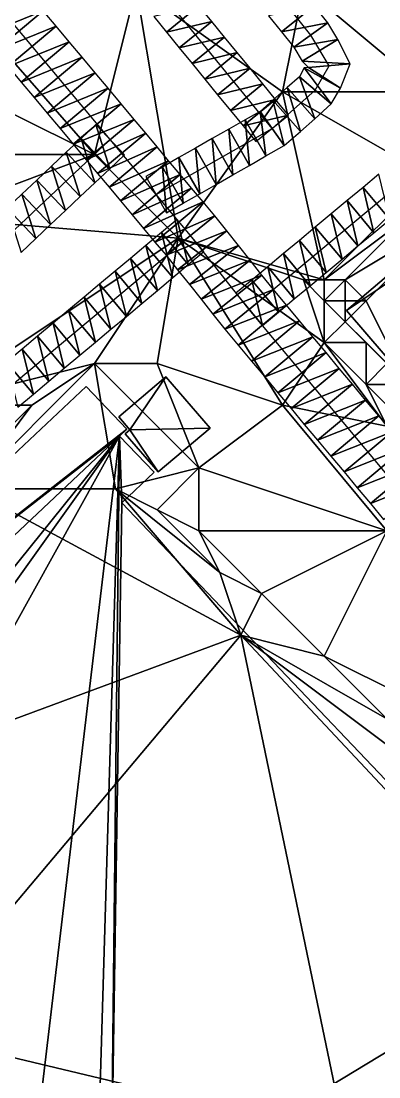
# Model space of a CAD drawing. Header units: metres. Extents: x -1103 to 901, y -902 to 905.
# Drawn here: x -485 to -450.8, y 505.7 to 606.8 of the extents above; entities that cross this region are included whole.
import ezdxf

# ---------------------------------------------------------------- set-up
doc = ezdxf.new("R2010")
doc.units = ezdxf.units.M
for name, color, linetype in [('OSM_BUILDING_FOOTPRINTS', 7, 'CONTINUOUS'), ('OSM_BUILDING_ROOFS', 1, 'CONTINUOUS'), ('OSM_BUILDING_WALLS', 8, 'CONTINUOUS'), ('OSM_ROAD_AXES', 2, 'CONTINUOUS'), ('OSM_ROAD_SURFACE', 9, 'CONTINUOUS'), ('OSM_TERRAIN', 3, 'CONTINUOUS')]:
    doc.layers.add(name, color=color, linetype=linetype)

msp = doc.modelspace()

# ---------------------------------------------------------------- linework, layer by layer
at = {"layer": 'OSM_BUILDING_FOOTPRINTS'}
for points in [[(-422.61, 600.17, 8.29), (-422.85, 599.96, 8.29), (-420.64, 597.4, 8.29), (-418.88, 598.9, 8.29), (-415.35, 594.78, 8.29), (-416.44, 593.84, 8.29), (-388.34, 561.23, 8.29), (-394.27, 556.2, 8.29), (-397.96, 560.49, 8.29), (-415.21, 545.82, 8.29), (-414.31, 544.76, 8.29), (-414.44, 544.65, 8.29), (-420.26, 539.71, 8.29), (-422.54, 542.38, 8.29), (-423.25, 541.78, 8.29), (-449.28, 572, 8.29), (-448.42, 572.72, 8.29), (-453.87, 579.06, 8.29), (-443.23, 588.1, 8.29), (-445.71, 590.99, 8.29), (-427.81, 606.21, 8.29), (-422.61, 600.17, 8.29)], [(-475.67, 568.91, 6.51), (-471.16, 572.73, 6.51), (-466.94, 567.82, 6.51), (-471.91, 563.62, 6.51), (-475.05, 567.28, 6.51), (-474.61, 567.66, 6.51), (-475.67, 568.91, 6.51)]]:
    msp.add_polyline3d(points, close=True, dxfattribs=at)
msp.add_polyline3d([(-523.85, 529.44, 6.58), (-478.81, 571.79, 6.58), (-478.81, 571.79, 6.58), (-474.92, 567.7, 6.58), (-475.6, 567.06, 6.58), (-472.29, 563.59, 6.58), (-475.38, 560.67, 6.58), (-434.37, 517.62, 6.58), (-453.04, 500.07, 6.58), (-450.55, 497.46, 6.58), (-468.78, 480.33, 6.58), (-478.34, 490.37, 6.58), (-476.43, 492.16, 6.58), (-478.6, 494.43, 6.58), (-477.74, 495.24, 6.58), (-483.42, 501.21, 6.58), (-484.98, 499.75, 6.58), (-487.83, 502.75, 6.58)], dxfattribs=at)
at = {"layer": 'OSM_BUILDING_ROOFS'}
for points in [[(-422.85, 599.96, 39.09), (-443.23, 588.1, 39.09), (-453.87, 579.06, 39.09)], [(-422.85, 599.96, 39.09), (-453.87, 579.06, 39.09), (-448.42, 572.72, 39.09)], [(-471.16, 572.73, 11.71), (-475.67, 568.91, 11.71), (-474.61, 567.66, 11.71)], [(-474.61, 567.66, 11.71), (-466.94, 567.82, 11.71), (-471.16, 572.73, 11.71)], [(-474.92, 567.7, 11.78), (-478.81, 571.79, 11.78), (-523.85, 529.44, 11.78)], [(-474.61, 567.66, 11.71), (-471.91, 563.62, 11.71), (-466.94, 567.82, 11.71)], [(-475.6, 567.06, 11.78), (-474.92, 567.7, 11.78), (-523.85, 529.44, 11.78)], [(-475.6, 567.06, 11.78), (-523.85, 529.44, 11.78), (-514.98, 529.94, 11.78)], [(-475.6, 567.06, 11.78), (-514.98, 529.94, 11.78), (-509.86, 524.57, 11.78)], [(-475.6, 567.06, 11.78), (-509.86, 524.57, 11.78), (-506.61, 523.74, 11.78)], [(-475.6, 567.06, 11.78), (-506.61, 523.74, 11.78), (-502.22, 519.14, 11.78)], [(-475.6, 567.06, 11.78), (-502.22, 519.14, 11.78), (-483.42, 501.21, 11.78)], [(-475.6, 567.06, 11.78), (-483.42, 501.21, 11.78), (-477.74, 495.24, 11.78)], [(-475.6, 567.06, 11.78), (-477.74, 495.24, 11.78), (-476.43, 492.16, 11.78)], [(-475.6, 567.06, 11.78), (-476.43, 492.16, 11.78), (-475.38, 560.67, 11.78)], [(-475.38, 560.67, 11.78), (-472.29, 563.59, 11.78), (-475.6, 567.06, 11.78)], [(-474.61, 567.66, 11.71), (-475.05, 567.28, 11.71), (-471.91, 563.62, 11.71)], [(-476.43, 492.16, 11.78), (-434.37, 517.62, 11.78), (-475.38, 560.67, 11.78)], [(-502.22, 519.14, 11.78), (-487.83, 502.75, 11.78), (-484.98, 499.75, 11.78)], [(-502.22, 519.14, 11.78), (-484.98, 499.75, 11.78), (-483.42, 501.21, 11.78)], [(-476.43, 492.16, 11.78), (-453.04, 500.07, 11.78), (-434.37, 517.62, 11.78)]]:
    msp.add_3dface(points, dxfattribs=at)
at = {"layer": 'OSM_BUILDING_WALLS'}
for points in [[(-443.23, 588.1, 8.29), (-453.87, 579.06, 8.29), (-453.87, 579.06, 39.09)], [(-443.23, 588.1, 8.29), (-453.87, 579.06, 39.09), (-443.23, 588.1, 39.09)], [(-453.87, 579.06, 8.29), (-448.42, 572.72, 8.29), (-448.42, 572.72, 39.09)], [(-453.87, 579.06, 8.29), (-448.42, 572.72, 39.09), (-453.87, 579.06, 39.09)], [(-471.16, 572.73, 6.51), (-475.67, 568.91, 6.51), (-475.67, 568.91, 11.71)], [(-471.16, 572.73, 6.51), (-475.67, 568.91, 11.71), (-471.16, 572.73, 11.71)], [(-466.94, 567.82, 6.51), (-471.16, 572.73, 6.51), (-471.16, 572.73, 11.71)], [(-466.94, 567.82, 6.51), (-471.16, 572.73, 11.71), (-466.94, 567.82, 11.71)], [(-478.81, 571.79, 6.58), (-523.85, 529.44, 6.58), (-523.85, 529.44, 11.78)], [(-478.81, 571.79, 6.58), (-523.85, 529.44, 11.78), (-478.81, 571.79, 11.78)], [(-474.92, 567.7, 6.58), (-478.81, 571.79, 6.58), (-478.81, 571.79, 11.78)], [(-474.92, 567.7, 6.58), (-478.81, 571.79, 11.78), (-474.92, 567.7, 11.78)], [(-475.67, 568.91, 6.51), (-474.61, 567.66, 6.51), (-474.61, 567.66, 11.71)], [(-475.67, 568.91, 6.51), (-474.61, 567.66, 11.71), (-475.67, 568.91, 11.71)], [(-471.91, 563.62, 6.51), (-466.94, 567.82, 6.51), (-466.94, 567.82, 11.71)], [(-471.91, 563.62, 6.51), (-466.94, 567.82, 11.71), (-471.91, 563.62, 11.71)], [(-475.6, 567.06, 6.58), (-474.92, 567.7, 6.58), (-474.92, 567.7, 11.78)], [(-475.6, 567.06, 6.58), (-474.92, 567.7, 11.78), (-475.6, 567.06, 11.78)], [(-472.29, 563.59, 6.58), (-475.6, 567.06, 6.58), (-475.6, 567.06, 11.78)], [(-472.29, 563.59, 6.58), (-475.6, 567.06, 11.78), (-472.29, 563.59, 11.78)], [(-474.61, 567.66, 6.51), (-475.05, 567.28, 6.51), (-475.05, 567.28, 11.71)], [(-474.61, 567.66, 6.51), (-475.05, 567.28, 11.71), (-474.61, 567.66, 11.71)], [(-475.05, 567.28, 6.51), (-471.91, 563.62, 6.51), (-471.91, 563.62, 11.71)], [(-475.05, 567.28, 6.51), (-471.91, 563.62, 11.71), (-475.05, 567.28, 11.71)], [(-475.38, 560.67, 6.58), (-472.29, 563.59, 6.58), (-472.29, 563.59, 11.78)], [(-475.38, 560.67, 6.58), (-472.29, 563.59, 11.78), (-475.38, 560.67, 11.78)], [(-434.37, 517.62, 6.58), (-475.38, 560.67, 6.58), (-475.38, 560.67, 11.78)], [(-434.37, 517.62, 6.58), (-475.38, 560.67, 11.78), (-434.37, 517.62, 11.78)], [(-453.04, 500.07, 6.58), (-434.37, 517.62, 6.58), (-434.37, 517.62, 11.78)], [(-453.04, 500.07, 6.58), (-434.37, 517.62, 11.78), (-453.04, 500.07, 11.78)]]:
    msp.add_3dface(points, dxfattribs=at)
at = {"layer": 'OSM_ROAD_AXES'}
for points in [[(-463.19, 579.18, 9.04), (-379.47, 648.87, 12.26), (-364.92, 661.21, 12.4)], [(-381.48, 480.95, 12.54), (-418.94, 526.15, 9.99), (-463.19, 579.18, 9.04), (-468.81, 586.25, 9.39), (-472.1, 590.16, 9.6), (-476.5, 595.42, 9.93), (-515.1, 641.52, 12.27)], [(-472.1, 590.16, 9.6), (-460.99, 596.5, 9.94), (-456.86, 600.14, 10.24), (-455.52, 602.49, 10.44), (-457.3, 605.43, 10.55), (-459.77, 608.53, 10.7), (-485.22, 640.35, 11.87)], [(-460.99, 596.5, 9.94), (-490.36, 632.38, 11.66), (-491.1, 635.18, 11.82)], [(-476.5, 595.42, 9.93), (-521.78, 552.72, 9.78), (-521.78, 548.73, 9.77), (-518.52, 546.82, 9.49), (-513.33, 549.03, 9.32), (-468.81, 586.25, 9.39)]]:
    msp.add_polyline3d(points, dxfattribs=at)
at = {"layer": 'OSM_ROAD_SURFACE'}
for points in [[(-484.16, 609.25, 10.75), (-490, 606.88, 10.66), (-488.76, 605.39, 10.57)], [(-482.91, 607.76, 10.67), (-484.16, 609.25, 10.75), (-488.76, 605.39, 10.57)], [(-468.01, 608.23, 10.66), (-472.33, 607.19, 10.58), (-471.1, 605.7, 10.5)], [(-466.78, 606.74, 10.57), (-468.01, 608.23, 10.66), (-471.1, 605.7, 10.5)], [(-456.97, 608.23, 10.79), (-461.34, 607.28, 10.65), (-460.1, 605.73, 10.55)], [(-455.66, 606.59, 10.74), (-456.97, 608.23, 10.79), (-460.1, 605.73, 10.55)], [(-482.91, 607.76, 10.67), (-488.76, 605.39, 10.57), (-487.51, 603.91, 10.49)], [(-481.67, 606.27, 10.58), (-482.91, 607.76, 10.67), (-487.51, 603.91, 10.49)], [(-481.67, 606.27, 10.58), (-487.51, 603.91, 10.49), (-486.27, 602.42, 10.4)], [(-480.42, 604.79, 10.5), (-481.67, 606.27, 10.58), (-486.27, 602.42, 10.4)], [(-466.78, 606.74, 10.57), (-471.1, 605.7, 10.5), (-469.88, 604.2, 10.41)], [(-465.56, 605.24, 10.48), (-466.78, 606.74, 10.57), (-469.88, 604.2, 10.41)], [(-455.66, 606.59, 10.74), (-460.1, 605.73, 10.55), (-458.93, 604.28, 10.47)], [(-454.7, 605, 10.68), (-455.66, 606.59, 10.74), (-458.93, 604.28, 10.47)], [(-465.56, 605.24, 10.48), (-469.88, 604.2, 10.41), (-468.66, 602.71, 10.33)], [(-464.34, 603.75, 10.38), (-465.56, 605.24, 10.48), (-468.66, 602.71, 10.33)], [(-480.42, 604.79, 10.5), (-486.27, 602.42, 10.4), (-485.02, 600.93, 10.32)], [(-479.18, 603.3, 10.41), (-480.42, 604.79, 10.5), (-485.02, 600.93, 10.32)], [(-454.7, 605, 10.68), (-458.93, 604.28, 10.47), (-458.12, 602.93, 10.41)], [(-453.52, 602.66, 10.58), (-454.7, 605, 10.68), (-458.12, 602.93, 10.41)], [(-479.18, 603.3, 10.41), (-485.02, 600.93, 10.32), (-483.78, 599.45, 10.23)], [(-477.93, 601.81, 10.33), (-479.18, 603.3, 10.41), (-483.78, 599.45, 10.23)], [(-464.34, 603.75, 10.38), (-468.66, 602.71, 10.33), (-467.43, 601.21, 10.24)], [(-463.11, 602.25, 10.29), (-464.34, 603.75, 10.38), (-467.43, 601.21, 10.24)], [(-463.11, 602.25, 10.29), (-467.43, 601.21, 10.24), (-466.21, 599.72, 10.16)], [(-461.89, 600.75, 10.2), (-463.11, 602.25, 10.29), (-466.21, 599.72, 10.16)], [(-455.34, 598.84, 10.3), (-457.93, 602.3, 10.38), (-458.38, 601.44, 10.31)], [(-453.52, 602.66, 10.58), (-458.12, 602.93, 10.41), (-457.51, 602.33, 10.4)], [(-454.45, 600.33, 10.4), (-457.51, 602.33, 10.4), (-457.93, 602.3, 10.38)], [(-455.34, 598.84, 10.3), (-454.45, 600.33, 10.4), (-457.93, 602.3, 10.38)], [(-454.45, 600.33, 10.4), (-453.52, 602.66, 10.58), (-457.51, 602.33, 10.4)], [(-477.93, 601.81, 10.33), (-483.78, 599.45, 10.23), (-482.53, 597.96, 10.15)], [(-476.69, 600.33, 10.24), (-477.93, 601.81, 10.33), (-482.53, 597.96, 10.15)], [(-456.91, 597.42, 10.17), (-458.38, 601.44, 10.31), (-459.56, 600.42, 10.2)], [(-456.91, 597.42, 10.17), (-455.34, 598.84, 10.3), (-458.38, 601.44, 10.31)], [(-476.69, 600.33, 10.24), (-482.53, 597.96, 10.15), (-481.29, 596.47, 10.06)], [(-475.44, 598.84, 10.15), (-476.69, 600.33, 10.24), (-481.29, 596.47, 10.06)], [(-461.89, 600.75, 10.2), (-466.21, 599.72, 10.16), (-464.99, 598.22, 10.07)], [(-460.67, 599.26, 10.12), (-461.89, 600.75, 10.2), (-464.99, 598.22, 10.07)], [(-458.29, 596.21, 10.04), (-459.56, 600.42, 10.2), (-460.93, 599.21, 10.11)], [(-458.29, 596.21, 10.04), (-456.91, 597.42, 10.17), (-459.56, 600.42, 10.2)], [(-460.67, 599.26, 10.12), (-464.99, 598.22, 10.07), (-463.76, 596.73, 9.98)], [(-459.44, 597.76, 10.06), (-460.67, 599.26, 10.12), (-463.76, 596.73, 9.98)], [(-459.83, 594.87, 9.93), (-460.93, 599.21, 10.11), (-462.15, 598.12, 10.06)], [(-459.83, 594.87, 9.93), (-458.29, 596.21, 10.04), (-460.93, 599.21, 10.11)], [(-475.44, 598.84, 10.15), (-481.29, 596.47, 10.06), (-480.04, 594.99, 9.97)], [(-474.2, 597.35, 10.06), (-475.44, 598.84, 10.15), (-480.04, 594.99, 9.97)], [(-461.59, 593.86, 9.86), (-462.15, 598.12, 10.06), (-463.57, 597.33, 10.02)], [(-461.59, 593.86, 9.86), (-459.83, 594.87, 9.93), (-462.15, 598.12, 10.06)], [(-474.2, 597.35, 10.06), (-480.04, 594.99, 9.97), (-478.8, 593.5, 9.88)], [(-473.1, 596.03, 9.98), (-474.2, 597.35, 10.06), (-478.8, 593.5, 9.88)], [(-463.17, 592.95, 9.8), (-463.57, 597.33, 10.02), (-465.15, 596.42, 9.97)], [(-459.44, 597.76, 10.06), (-463.76, 596.73, 9.98), (-462.54, 595.23, 9.91)], [(-463.17, 592.95, 9.8), (-461.59, 593.86, 9.86), (-463.57, 597.33, 10.02)], [(-477.87, 596.88, 10.06), (-479.29, 595.54, 10), (-476.54, 592.63, 9.82)], [(-477.87, 596.88, 10.06), (-476.54, 592.63, 9.82), (-475.13, 593.97, 9.88)], [(-464.76, 592.04, 9.74), (-465.15, 596.42, 9.97), (-466.74, 595.52, 9.93)], [(-464.76, 592.04, 9.74), (-463.17, 592.95, 9.8), (-465.15, 596.42, 9.97)], [(-479.29, 595.54, 10), (-480.7, 594.21, 9.92), (-477.96, 591.3, 9.75)], [(-479.29, 595.54, 10), (-477.96, 591.3, 9.75), (-476.54, 592.63, 9.82)], [(-473.1, 596.03, 9.98), (-478.8, 593.5, 9.88), (-477.7, 592.18, 9.8)], [(-472, 594.72, 9.9), (-473.1, 596.03, 9.98), (-477.7, 592.18, 9.8)], [(-466.35, 591.14, 9.69), (-466.74, 595.52, 9.93), (-468.33, 594.61, 9.88)], [(-466.35, 591.14, 9.69), (-464.76, 592.04, 9.74), (-466.74, 595.52, 9.93)], [(-480.7, 594.21, 9.92), (-482.12, 592.88, 9.85), (-479.37, 589.97, 9.67)], [(-480.7, 594.21, 9.92), (-479.37, 589.97, 9.67), (-477.96, 591.3, 9.75)], [(-472, 594.72, 9.9), (-477.7, 592.18, 9.8), (-476.6, 590.87, 9.72)], [(-470.9, 593.4, 9.82), (-472, 594.72, 9.9), (-476.6, 590.87, 9.72)], [(-467.93, 590.23, 9.64), (-468.33, 594.61, 9.88), (-469.92, 593.71, 9.84)], [(-467.93, 590.23, 9.64), (-466.35, 591.14, 9.69), (-468.33, 594.61, 9.88)], [(-470.9, 593.4, 9.82), (-476.6, 590.87, 9.72), (-475.5, 589.55, 9.64)], [(-469.8, 592.09, 9.75), (-470.9, 593.4, 9.82), (-475.5, 589.55, 9.64)], [(-469.52, 589.33, 9.59), (-469.92, 593.71, 9.84), (-471.5, 592.8, 9.79)], [(-469.52, 589.33, 9.59), (-467.93, 590.23, 9.64), (-469.92, 593.71, 9.84)], [(-482.12, 592.88, 9.85), (-483.53, 591.54, 9.77), (-480.79, 588.63, 9.59)], [(-482.12, 592.88, 9.85), (-480.79, 588.63, 9.59), (-479.37, 589.97, 9.67)], [(-469.8, 592.09, 9.75), (-475.5, 589.55, 9.64), (-474.4, 588.24, 9.55)], [(-468.7, 590.78, 9.67), (-469.8, 592.09, 9.75), (-474.4, 588.24, 9.55)], [(-471.11, 588.42, 9.55), (-471.5, 592.8, 9.79), (-473.09, 591.9, 9.76)], [(-471.11, 588.42, 9.55), (-469.52, 589.33, 9.59), (-471.5, 592.8, 9.79)], [(-449.73, 587.78, 10.02), (-450.77, 592.12, 10.18), (-452.29, 590.85, 10.04)], [(-483.53, 591.54, 9.77), (-484.95, 590.21, 9.7), (-482.2, 587.3, 9.52)], [(-483.53, 591.54, 9.77), (-482.2, 587.3, 9.52), (-480.79, 588.63, 9.59)], [(-484.95, 590.21, 9.7), (-486.36, 588.87, 9.62), (-483.62, 585.96, 9.44)], [(-484.95, 590.21, 9.7), (-483.62, 585.96, 9.44), (-482.2, 587.3, 9.52)], [(-468.7, 590.78, 9.67), (-474.4, 588.24, 9.55), (-473.3, 586.93, 9.47)], [(-467.61, 589.48, 9.6), (-468.7, 590.78, 9.67), (-473.3, 586.93, 9.47)], [(-451.25, 586.51, 9.87), (-452.29, 590.85, 10.04), (-453.81, 589.59, 9.9)], [(-451.25, 586.51, 9.87), (-449.73, 587.78, 10.02), (-452.29, 590.85, 10.04)], [(-467.61, 589.48, 9.6), (-473.3, 586.93, 9.47), (-472.21, 585.62, 9.4)], [(-466.49, 588.14, 9.55), (-467.61, 589.48, 9.6), (-472.21, 585.62, 9.4)], [(-452.78, 585.25, 9.72), (-453.81, 589.59, 9.9), (-455.33, 588.32, 9.76)], [(-452.78, 585.25, 9.72), (-451.25, 586.51, 9.87), (-453.81, 589.59, 9.9)], [(-486.36, 588.87, 9.62), (-485.03, 584.63, 9.37), (-483.62, 585.96, 9.44)], [(-466.49, 588.14, 9.55), (-472.21, 585.62, 9.4), (-471.14, 584.35, 9.35)], [(-465.34, 586.7, 9.5), (-466.49, 588.14, 9.55), (-471.14, 584.35, 9.35)], [(-454.3, 583.98, 9.58), (-455.33, 588.32, 9.76), (-456.86, 587.05, 9.62)], [(-454.3, 583.98, 9.58), (-452.78, 585.25, 9.72), (-455.33, 588.32, 9.76)], [(-469.02, 583.47, 9.29), (-470.1, 587.78, 9.51), (-471.58, 586.54, 9.45)], [(-469.02, 583.47, 9.29), (-467.53, 584.71, 9.36), (-470.1, 587.78, 9.51)], [(-455.82, 582.71, 9.44), (-456.86, 587.05, 9.62), (-458.38, 585.78, 9.54)], [(-455.82, 582.71, 9.44), (-454.3, 583.98, 9.58), (-456.86, 587.05, 9.62)], [(-470.5, 582.23, 9.18), (-471.58, 586.54, 9.45), (-473.07, 585.3, 9.38)], [(-470.5, 582.23, 9.18), (-469.02, 583.47, 9.29), (-471.58, 586.54, 9.45)], [(-465.34, 586.7, 9.5), (-471.14, 584.35, 9.35), (-470.04, 582.96, 9.24)], [(-464.22, 585.29, 9.45), (-465.34, 586.7, 9.5), (-470.04, 582.96, 9.24)], [(-471.98, 580.99, 9.16), (-473.07, 585.3, 9.38), (-474.55, 584.06, 9.32)], [(-471.98, 580.99, 9.16), (-470.5, 582.23, 9.18), (-473.07, 585.3, 9.38)], [(-464.22, 585.29, 9.45), (-470.04, 582.96, 9.24), (-468.91, 581.55, 9.18)], [(-463.09, 583.88, 9.38), (-464.22, 585.29, 9.45), (-468.91, 581.55, 9.18)], [(-457.34, 581.44, 9.47), (-458.38, 585.78, 9.54), (-459.9, 584.52, 9.46)], [(-457.34, 581.44, 9.47), (-455.82, 582.71, 9.44), (-458.38, 585.78, 9.54)], [(-473.47, 579.75, 9.15), (-474.55, 584.06, 9.32), (-476.03, 582.82, 9.25)], [(-473.47, 579.75, 9.15), (-471.98, 580.99, 9.16), (-474.55, 584.06, 9.32)], [(-458.87, 580.18, 9.16), (-459.9, 584.52, 9.46), (-461.42, 583.25, 9.36)], [(-458.87, 580.18, 9.16), (-457.34, 581.44, 9.47), (-459.9, 584.52, 9.46)], [(-463.09, 583.88, 9.38), (-468.91, 581.55, 9.18), (-467.79, 580.14, 9.13)], [(-461.97, 582.46, 9.29), (-463.09, 583.88, 9.38), (-467.79, 580.14, 9.13)], [(-460.39, 578.91, 9.04), (-461.42, 583.25, 9.36), (-462.95, 581.98, 9.23)], [(-460.39, 578.91, 9.04), (-458.87, 580.18, 9.16), (-461.42, 583.25, 9.36)], [(-474.95, 578.51, 9.15), (-476.03, 582.82, 9.25), (-477.52, 581.58, 9.19)], [(-474.95, 578.51, 9.15), (-473.47, 579.75, 9.15), (-476.03, 582.82, 9.25)], [(-461.97, 582.46, 9.29), (-467.79, 580.14, 9.13), (-466.66, 578.72, 9.07)], [(-460.87, 581.08, 9.2), (-461.97, 582.46, 9.29), (-466.66, 578.72, 9.07)], [(-461.91, 577.64, 9.02), (-462.95, 581.98, 9.23), (-464.47, 580.72, 9.16)], [(-461.91, 577.64, 9.02), (-460.39, 578.91, 9.04), (-462.95, 581.98, 9.23)], [(-476.44, 577.27, 9.09), (-477.52, 581.58, 9.19), (-479, 580.34, 9.12)], [(-476.44, 577.27, 9.09), (-474.95, 578.51, 9.15), (-477.52, 581.58, 9.19)], [(-460.87, 581.08, 9.2), (-466.66, 578.72, 9.07), (-465.51, 577.28, 9.02)], [(-459.62, 579.59, 9.1), (-460.87, 581.08, 9.2), (-465.51, 577.28, 9.02)], [(-477.92, 576.03, 9.04), (-479, 580.34, 9.12), (-480.49, 579.1, 9.06)], [(-477.92, 576.03, 9.04), (-476.44, 577.27, 9.09), (-479, 580.34, 9.12)], [(-479.4, 574.79, 8.98), (-480.49, 579.1, 9.06), (-481.97, 577.86, 9)], [(-479.4, 574.79, 8.98), (-477.92, 576.03, 9.04), (-480.49, 579.1, 9.06)], [(-459.62, 579.59, 9.1), (-465.51, 577.28, 9.02), (-464.23, 575.74, 8.96)], [(-458.36, 578.07, 9.01), (-459.62, 579.59, 9.1), (-464.23, 575.74, 8.96)], [(-458.36, 578.07, 9.01), (-464.23, 575.74, 8.96), (-462.96, 574.23, 8.9)], [(-457.09, 576.56, 8.92), (-458.36, 578.07, 9.01), (-462.96, 574.23, 8.9)], [(-480.89, 573.55, 8.92), (-481.97, 577.86, 9), (-483.45, 576.62, 8.94)], [(-480.89, 573.55, 8.92), (-479.4, 574.79, 8.98), (-481.97, 577.86, 9)], [(-482.37, 572.31, 8.87), (-483.45, 576.62, 8.94), (-484.94, 575.38, 8.89)], [(-482.37, 572.31, 8.87), (-480.89, 573.55, 8.92), (-483.45, 576.62, 8.94)], [(-457.09, 576.56, 8.92), (-462.96, 574.23, 8.9), (-461.7, 572.71, 8.85)], [(-455.83, 575.04, 8.85), (-457.09, 576.56, 8.92), (-461.7, 572.71, 8.85)], [(-483.85, 571.07, 8.81), (-484.94, 575.38, 8.89), (-486.42, 574.13, 8.83)], [(-483.85, 571.07, 8.81), (-482.37, 572.31, 8.87), (-484.94, 575.38, 8.89)], [(-455.83, 575.04, 8.85), (-461.7, 572.71, 8.85), (-460.44, 571.2, 8.78)], [(-454.56, 573.53, 8.76), (-455.83, 575.04, 8.85), (-460.44, 571.2, 8.78)], [(-485.34, 569.83, 8.75), (-483.85, 571.07, 8.81), (-486.42, 574.13, 8.83)], [(-454.56, 573.53, 8.76), (-460.44, 571.2, 8.78), (-459.17, 569.68, 8.7)], [(-453.3, 572.01, 8.66), (-454.56, 573.53, 8.76), (-459.17, 569.68, 8.7)], [(-453.3, 572.01, 8.66), (-459.17, 569.68, 8.7), (-457.91, 568.17, 8.63)], [(-452.04, 570.5, 8.57), (-453.3, 572.01, 8.66), (-457.91, 568.17, 8.63)], [(-452.04, 570.5, 8.57), (-457.91, 568.17, 8.63), (-456.64, 566.65, 8.56)], [(-450.77, 568.98, 8.48), (-452.04, 570.5, 8.57), (-456.64, 566.65, 8.56)], [(-450.77, 568.98, 8.48), (-456.64, 566.65, 8.56), (-455.38, 565.14, 8.48)], [(-449.51, 567.47, 8.41), (-450.77, 568.98, 8.48), (-455.38, 565.14, 8.48)], [(-449.51, 567.47, 8.41), (-455.38, 565.14, 8.48), (-454.11, 563.62, 8.41)], [(-448.24, 565.95, 8.38), (-449.51, 567.47, 8.41), (-454.11, 563.62, 8.41)], [(-448.24, 565.95, 8.38), (-454.11, 563.62, 8.41), (-452.85, 562.11, 8.34)], [(-446.98, 564.44, 8.32), (-448.24, 565.95, 8.38), (-452.85, 562.11, 8.34)], [(-446.98, 564.44, 8.32), (-452.85, 562.11, 8.34), (-451.59, 560.59, 8.27)], [(-445.71, 562.92, 8.45), (-446.98, 564.44, 8.32), (-451.59, 560.59, 8.27)], [(-445.71, 562.92, 8.45), (-451.59, 560.59, 8.27), (-450.32, 559.08, 8.19)]]:
    msp.add_3dface(points, dxfattribs=at)
at = {"layer": 'OSM_TERRAIN'}
for points in [[(-446, 600, 10.67), (-446, 614, 11.4), (-458, 610, 10.81)], [(-486, 598, 10.12), (-478, 594, 9.86), (-492, 610, 10.78)], [(-478, 594, 9.86), (-474, 610, 10.69), (-492, 610, 10.78)], [(-470, 586, 9.36), (-474, 610, 10.69), (-478, 594, 9.86)], [(-470, 586, 9.36), (-460, 600, 10.11), (-474, 610, 10.69)], [(-474, 610, 10.69), (-460, 600, 10.11), (-458, 610, 10.81)], [(-460, 600, 10.11), (-446, 600, 10.67), (-458, 610, 10.81)], [(-470, 586, 9.36), (-456, 582, 9.35), (-460, 600, 10.11)], [(-456, 582, 9.35), (-446, 592, 10.35), (-460, 600, 10.11)], [(-460, 600, 10.11), (-446, 592, 10.35), (-446, 600, 10.67)], [(-486, 594, 9.85), (-478, 594, 9.86), (-486, 598, 10.12)], [(-494, 588, 9.53), (-478, 594, 9.86), (-486, 594, 9.85)], [(-494, 588, 9.53), (-470, 586, 9.36), (-478, 594, 9.86)], [(-456, 582, 9.35), (-448, 588, 10.11), (-446, 592, 10.35)], [(-494, 570, 8.54), (-470, 586, 9.36), (-494, 588, 9.53)], [(-454, 582, 9.82), (-448, 588, 10.11), (-456, 582, 9.35)], [(-452, 580, 11.37), (-444, 588, 11.21), (-454, 582, 9.82)], [(-454, 582, 9.82), (-444, 588, 11.21), (-448, 588, 10.11)], [(-452, 580, 11.37), (-448, 572, 11.37), (-444, 588, 11.21)], [(-494, 570, 8.54), (-478, 574, 8.94), (-470, 586, 9.36)], [(-478, 574, 8.94), (-472, 574, 8.63), (-470, 586, 9.36)], [(-472, 574, 8.63), (-460, 570, 8.68), (-470, 586, 9.36)], [(-460, 570, 8.68), (-456, 576, 8.84), (-470, 586, 9.36)], [(-456, 576, 8.84), (-458, 582, 9.27), (-470, 586, 9.36)], [(-458, 582, 9.27), (-456, 582, 9.35), (-470, 586, 9.36)], [(-456, 576, 8.84), (-456, 580, 9.79), (-458, 582, 9.27)], [(-456, 580, 9.79), (-456, 582, 9.35), (-458, 582, 9.27)], [(-456, 580, 9.79), (-454, 580, 10.92), (-454, 582, 9.82)], [(-456, 580, 9.79), (-454, 582, 9.82), (-456, 582, 9.35)], [(-454, 580, 10.92), (-452, 580, 11.37), (-454, 582, 9.82)], [(-456, 576, 8.84), (-454, 578, 10.91), (-456, 580, 9.79)], [(-454, 578, 10.91), (-454, 580, 10.92), (-456, 580, 9.79)], [(-454, 578, 10.91), (-448, 572, 11.37), (-452, 580, 11.37)], [(-454, 578, 10.91), (-452, 580, 11.37), (-454, 580, 10.92)], [(-456, 576, 8.84), (-452, 576, 11.02), (-454, 578, 10.91)], [(-452, 576, 11.02), (-448, 572, 11.37), (-454, 578, 10.91)], [(-460, 570, 8.68), (-450, 568, 8.38), (-456, 576, 8.84)], [(-450, 568, 8.38), (-452, 572, 8.88), (-456, 576, 8.84)], [(-452, 572, 8.88), (-452, 576, 11.02), (-456, 576, 8.84)], [(-452, 572, 8.88), (-450, 574, 11.14), (-452, 576, 11.02)], [(-450, 574, 11.14), (-448, 572, 11.37), (-452, 576, 11.02)], [(-484, 570, 8.73), (-478, 574, 8.94), (-494, 570, 8.54)], [(-490, 562, 9.02), (-476, 562, 9.15), (-478, 574, 8.94)], [(-490, 562, 9.02), (-478, 574, 8.94), (-484, 570, 8.73)], [(-476, 562, 9.15), (-468, 564, 8.38), (-478, 574, 8.94)], [(-478, 574, 8.94), (-468, 564, 8.38), (-472, 574, 8.63)], [(-468, 564, 8.38), (-460, 570, 8.68), (-472, 574, 8.63)], [(-452, 572, 8.88), (-448, 572, 11.37), (-450, 574, 11.14)], [(-450, 568, 8.38), (-450, 570, 9.12), (-452, 572, 8.88)], [(-450, 570, 9.12), (-448, 572, 11.37), (-452, 572, 8.88)], [(-490, 564, 8.57), (-484, 570, 8.73), (-494, 570, 8.54)], [(-490, 564, 8.57), (-490, 562, 9.02), (-484, 570, 8.73)], [(-468, 564, 8.38), (-450, 558, 8.11), (-460, 570, 8.68)], [(-460, 570, 8.68), (-450, 558, 8.11), (-450, 568, 8.38)], [(-472, 560, 8.61), (-468, 564, 8.38), (-476, 562, 9.15)], [(-472, 560, 8.61), (-468, 558, 8.16), (-468, 564, 8.38)], [(-450, 558, 8.11), (-468, 564, 8.38), (-468, 558, 8.16)], [(-518, 528, 9.23), (-464, 548, 9.15), (-490, 562, 9.02)], [(-490, 562, 9.02), (-464, 548, 9.15), (-476, 562, 9.15)], [(-476, 562, 9.15), (-464, 548, 9.15), (-466, 554, 8.52)], [(-476, 562, 9.15), (-466, 554, 8.52), (-472, 560, 8.61)], [(-466, 554, 8.52), (-468, 558, 8.16), (-472, 560, 8.61)], [(-462, 552, 8.08), (-468, 558, 8.16), (-466, 554, 8.52)], [(-462, 552, 8.08), (-450, 558, 8.11), (-468, 558, 8.16)], [(-456, 546, 8.03), (-450, 558, 8.11), (-462, 552, 8.08)], [(-456, 546, 8.03), (-448, 542, 8.02), (-450, 558, 8.11)], [(-464, 548, 9.15), (-462, 552, 8.08), (-466, 554, 8.52)], [(-456, 546, 8.03), (-462, 552, 8.08), (-464, 548, 9.15)], [(-496, 510, 9.25), (-464, 548, 9.15), (-518, 528, 9.23)], [(-454, 500, 9.15), (-464, 548, 9.15), (-496, 510, 9.25)], [(-434, 516, 9.25), (-464, 548, 9.15), (-454, 500, 9.15)], [(-464, 548, 9.15), (-434, 516, 9.25), (-448, 536, 8.54)], [(-464, 548, 9.15), (-448, 536, 8.54), (-450, 540, 8.06)], [(-464, 548, 9.15), (-450, 540, 8.06), (-456, 546, 8.03)], [(-450, 540, 8.06), (-448, 542, 8.02), (-456, 546, 8.03)], [(-434, 514, 9.82), (-434, 516, 9.25), (-454, 500, 9.15)], [(-454, 500, 9.15), (-438, 508, 9.66), (-434, 514, 9.82)], [(-494, 506, 10.68), (-484, 502, 9.15), (-496, 510, 9.25)], [(-484, 502, 9.15), (-454, 500, 9.15), (-496, 510, 9.25)], [(-454, 500, 9.15), (-438, 502, 10.02), (-438, 508, 9.66)], [(-486, 498, 10.74), (-484, 502, 9.15), (-494, 506, 10.68)]]:
    msp.add_3dface(points, dxfattribs=at)

doc.saveas('drawing.dxf')
